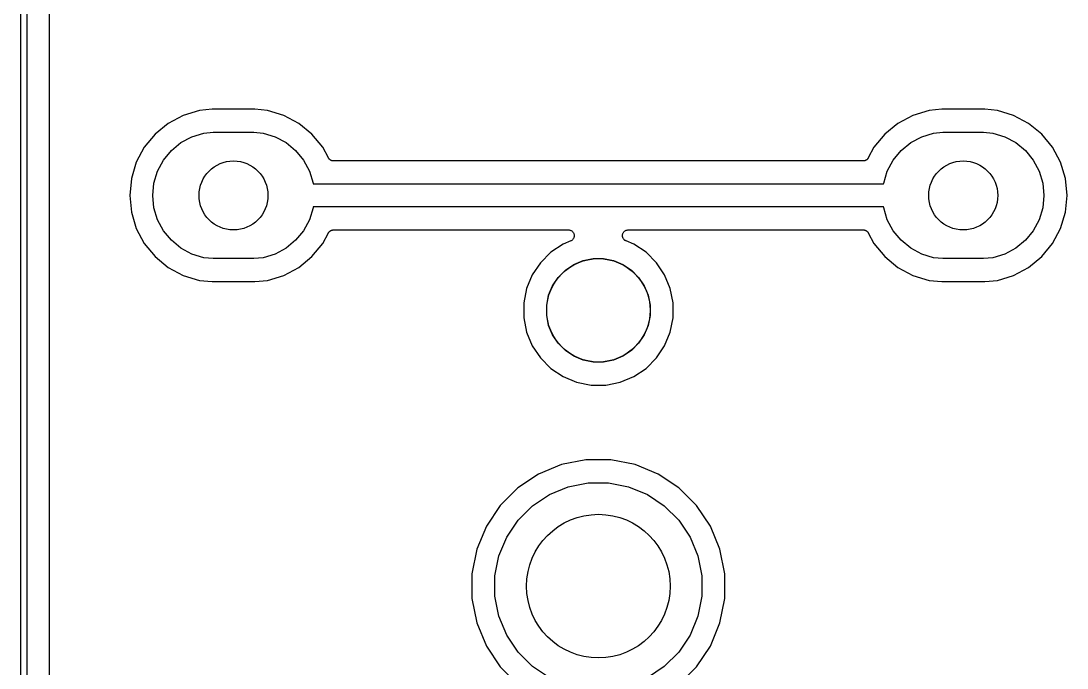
# Model space of a CAD drawing. Extents: x 4.8 to 7.88, y -6.14 to -3.94.
# Drawn here: x 4.801 to 5.518, y -4.822 to -4.378 of the extents above; entities that cross this region are included whole.
import ezdxf

# ---------------------------------------------------------------- set-up
doc = ezdxf.new("R2010")
doc.units = 0
doc.header["$MEASUREMENT"] = 0
doc.layers.add('BLACK', color=7, linetype='CONTINUOUS')

msp = doc.modelspace()

# ---------------------------------------------------------------- linework, layer by layer
at = {"layer": 'BLACK', "linetype": 'CONTINUOUS'}
for p, q in [((4.80118, -5.66919), (4.80118, -3.9371)), ((4.80512, -3.93898), (4.80512, -6.13976)), ((4.82087, -5.90157), (4.82087, -3.95866)), ((4.91233, -4.44321), (4.90207, -4.44869)), ((4.92346, -4.43983), (4.91233, -4.44321)), ((4.93214, -4.43898), (4.92346, -4.43983)), ((4.96156, -4.43898), (4.93214, -4.43898)), ((4.97024, -4.43983), (4.96156, -4.43898)), ((4.98137, -4.44321), (4.97024, -4.43983)), ((4.99163, -4.44869), (4.98137, -4.44321)), ((5.41233, -4.44321), (5.40207, -4.44869)), ((5.42346, -4.43983), (5.41233, -4.44321)), ((5.43214, -4.43898), (5.42346, -4.43983)), ((5.46156, -4.43898), (5.43214, -4.43898)), ((5.47024, -4.43983), (5.46156, -4.43898)), ((5.48137, -4.44321), (5.47024, -4.43983)), ((5.49163, -4.44869), (5.48137, -4.44321)), ((4.90207, -4.44869), (4.89308, -4.45607)), ((5.00062, -4.45607), (4.99163, -4.44869)), ((5.40207, -4.44869), (5.39308, -4.45607)), ((5.50062, -4.45607), (5.49163, -4.44869)), ((4.89308, -4.45607), (4.8857, -4.46506)), ((4.91086, -4.46185), (4.91839, -4.45783)), ((4.91839, -4.45783), (4.92655, -4.45535)), ((4.92655, -4.45535), (4.93291, -4.45472)), ((4.93291, -4.45472), (4.96079, -4.45472)), ((4.96079, -4.45472), (4.96715, -4.45535)), ((4.96715, -4.45535), (4.97531, -4.45783)), ((4.97531, -4.45783), (4.98284, -4.46185)), ((5.008, -4.46506), (5.00062, -4.45607)), ((5.39308, -4.45607), (5.3857, -4.46506)), ((5.41086, -4.46185), (5.41839, -4.45783)), ((5.41839, -4.45783), (5.42655, -4.45535)), ((5.42655, -4.45535), (5.43291, -4.45472)), ((5.43291, -4.45472), (5.46079, -4.45472)), ((5.46079, -4.45472), (5.46715, -4.45535)), ((5.46715, -4.45535), (5.47531, -4.45783)), ((5.47531, -4.45783), (5.48284, -4.46185)), ((5.508, -4.46506), (5.50062, -4.45607)), ((4.8857, -4.46506), (4.88022, -4.47532)), ((4.90427, -4.46726), (4.91086, -4.46185)), ((4.98284, -4.46185), (4.98943, -4.46726)), ((5.01188, -4.47233), (5.008, -4.46506)), ((5.3857, -4.46506), (5.38182, -4.47233)), ((5.40427, -4.46726), (5.41086, -4.46185)), ((5.48284, -4.46185), (5.48943, -4.46726)), ((5.51349, -4.47532), (5.508, -4.46506)), ((4.89886, -4.47385), (4.90427, -4.46726)), ((4.98943, -4.46726), (4.99484, -4.47385)), ((5.01198, -4.47247), (5.01188, -4.47233)), ((5.01206, -4.47263), (5.01198, -4.47247)), ((5.01219, -4.47279), (5.01206, -4.47263)), ((5.01231, -4.47297), (5.01219, -4.47279)), ((5.38147, -4.47284), (5.38135, -4.47301)), ((5.38161, -4.47267), (5.38147, -4.47284)), ((5.38169, -4.47252), (5.38161, -4.47267)), ((5.38179, -4.47238), (5.38169, -4.47252)), ((5.38182, -4.47233), (5.38179, -4.47238)), ((5.39886, -4.47385), (5.40427, -4.46726)), ((5.48943, -4.46726), (5.49484, -4.47385)), ((4.88022, -4.47532), (4.87684, -4.48645)), ((4.89484, -4.48138), (4.89886, -4.47385)), ((4.99484, -4.47385), (4.99887, -4.48138)), ((5.01243, -4.47309), (5.01231, -4.47297)), ((5.01254, -4.47323), (5.01243, -4.47309)), ((5.0127, -4.47336), (5.01254, -4.47323)), ((5.01285, -4.47351), (5.0127, -4.47336)), ((5.013, -4.47361), (5.01285, -4.47351)), ((5.01313, -4.47372), (5.013, -4.47361)), ((5.01332, -4.47382), (5.01313, -4.47372)), ((5.01349, -4.47394), (5.01332, -4.47382)), ((5.01365, -4.47401), (5.01349, -4.47394)), ((5.01381, -4.47409), (5.01365, -4.47401)), ((5.01401, -4.47415), (5.01381, -4.47409)), ((5.0142, -4.47424), (5.01401, -4.47415)), ((5.01437, -4.47427), (5.0142, -4.47424)), ((5.01454, -4.47432), (5.01437, -4.47427)), ((5.01475, -4.47435), (5.01454, -4.47432)), ((5.01495, -4.47439), (5.01475, -4.47435)), ((5.01513, -4.47439), (5.01495, -4.47439)), ((5.0153, -4.47441), (5.01513, -4.47439)), ((5.01536, -4.47441), (5.0153, -4.47441)), ((5.37834, -4.47441), (5.01536, -4.47441)), ((5.37852, -4.47439), (5.37834, -4.47441)), ((5.37869, -4.47439), (5.37852, -4.47439)), ((5.3789, -4.47436), (5.37869, -4.47439)), ((5.37911, -4.47433), (5.3789, -4.47436)), ((5.37928, -4.47428), (5.37911, -4.47433)), ((5.37945, -4.47425), (5.37928, -4.47428)), ((5.37964, -4.47417), (5.37945, -4.47425)), ((5.37984, -4.47411), (5.37964, -4.47417)), ((5.38, -4.47403), (5.37984, -4.47411)), ((5.38016, -4.47397), (5.38, -4.47403)), ((5.38034, -4.47385), (5.38016, -4.47397)), ((5.38052, -4.47375), (5.38034, -4.47385)), ((5.38066, -4.47364), (5.38052, -4.47375)), ((5.3808, -4.47355), (5.38066, -4.47364)), ((5.38096, -4.4734), (5.3808, -4.47355)), ((5.38112, -4.47327), (5.38096, -4.4734)), ((5.38123, -4.47313), (5.38112, -4.47327)), ((5.38135, -4.47301), (5.38123, -4.47313)), ((5.39484, -4.48138), (5.39886, -4.47385)), ((5.49484, -4.47385), (5.49887, -4.48138)), ((5.51686, -4.48645), (5.51349, -4.47532)), ((4.87684, -4.48645), (4.8757, -4.49803)), ((4.89236, -4.48954), (4.89484, -4.48138)), ((4.99887, -4.48138), (5.00134, -4.48954)), ((5.39236, -4.48954), (5.39484, -4.48138)), ((5.49887, -4.48138), (5.50134, -4.48954)), ((5.518, -4.49803), (5.51686, -4.48645)), ((4.89152, -4.49803), (4.89236, -4.48954)), ((5.00134, -4.48954), (5.0014, -4.49016)), ((5.0014, -4.49016), (5.3923, -4.49016)), ((5.3923, -4.49016), (5.39236, -4.48954)), ((5.50134, -4.48954), (5.50218, -4.49803)), ((4.8757, -4.49803), (4.87684, -4.50961)), ((4.89236, -4.50652), (4.89152, -4.49803)), ((5.50218, -4.49803), (5.50134, -4.50652)), ((5.51686, -4.50961), (5.518, -4.49803)), ((4.89484, -4.51468), (4.89236, -4.50652)), ((5.00134, -4.50652), (4.99887, -4.51468)), ((5.0014, -4.50591), (5.00134, -4.50652)), ((5.3923, -4.50591), (5.0014, -4.50591)), ((5.39236, -4.50652), (5.3923, -4.50591)), ((5.39484, -4.51468), (5.39236, -4.50652)), ((5.50134, -4.50652), (5.49887, -4.51468)), ((4.87684, -4.50961), (4.88022, -4.52074)), ((4.89886, -4.52221), (4.89484, -4.51468)), ((4.99887, -4.51468), (4.99484, -4.52221)), ((5.39886, -4.52221), (5.39484, -4.51468)), ((5.49887, -4.51468), (5.49484, -4.52221)), ((5.51349, -4.52074), (5.51686, -4.50961)), ((4.88022, -4.52074), (4.8857, -4.531)), ((4.90427, -4.5288), (4.89886, -4.52221)), ((4.99484, -4.52221), (4.98943, -4.5288)), ((5.01223, -4.52323), (5.01235, -4.52305)), ((5.01235, -4.52305), (5.01247, -4.52293)), ((5.01247, -4.52293), (5.01258, -4.5228)), ((5.01258, -4.5228), (5.01275, -4.52266)), ((5.01275, -4.52266), (5.0129, -4.52252)), ((5.0129, -4.52252), (5.01304, -4.52242)), ((5.01304, -4.52242), (5.01318, -4.52231)), ((5.01318, -4.52231), (5.01336, -4.52221)), ((5.01336, -4.52221), (5.01354, -4.5221)), ((5.01354, -4.5221), (5.0137, -4.52203)), ((5.0137, -4.52203), (5.01386, -4.52195)), ((5.01386, -4.52195), (5.01406, -4.52189)), ((5.01406, -4.52189), (5.01425, -4.52181)), ((5.01425, -4.52181), (5.01442, -4.52178)), ((5.01442, -4.52178), (5.01459, -4.52173)), ((5.01459, -4.52173), (5.0148, -4.52171)), ((5.0148, -4.52171), (5.01501, -4.52167)), ((5.01501, -4.52167), (5.01518, -4.52167)), ((5.01518, -4.52167), (5.01536, -4.52165)), ((5.01536, -4.52165), (5.17638, -4.52165)), ((5.17638, -4.52165), (5.17643, -4.52165)), ((5.17643, -4.52165), (5.17643, -4.52165)), ((5.17643, -4.52165), (5.17643, -4.52165)), ((5.17643, -4.52165), (5.17644, -4.52165)), ((5.17644, -4.52165), (5.17681, -4.5217)), ((5.17681, -4.5217), (5.17719, -4.52174)), ((5.17719, -4.52174), (5.1772, -4.52174)), ((5.1772, -4.52174), (5.1772, -4.52174)), ((5.1772, -4.52174), (5.17757, -4.52186)), ((5.17757, -4.52186), (5.17793, -4.52197)), ((5.17793, -4.52197), (5.17793, -4.52197)), ((5.17793, -4.52197), (5.17793, -4.52197)), ((5.17793, -4.52197), (5.17827, -4.52216)), ((5.17827, -4.52216), (5.1786, -4.52234)), ((5.1786, -4.52234), (5.1786, -4.52234)), ((5.1786, -4.52234), (5.17861, -4.52234)), ((5.17861, -4.52234), (5.1789, -4.52259)), ((5.1789, -4.52259), (5.17919, -4.52283)), ((5.17919, -4.52283), (5.17919, -4.52283)), ((5.17919, -4.52283), (5.17919, -4.52284)), ((5.17919, -4.52284), (5.17943, -4.52312)), ((5.17943, -4.52312), (5.17967, -4.52343)), ((5.21406, -4.52338), (5.2143, -4.52309)), ((5.2143, -4.52309), (5.21454, -4.5228)), ((5.21454, -4.5228), (5.21455, -4.52279)), ((5.21455, -4.52279), (5.21485, -4.52255)), ((5.21455, -4.52279), (5.21455, -4.52279)), ((5.21485, -4.52255), (5.21514, -4.52231)), ((5.21514, -4.52231), (5.21514, -4.52231)), ((5.21514, -4.52231), (5.21515, -4.52231)), ((5.21515, -4.52231), (5.21548, -4.52213)), ((5.21548, -4.52213), (5.21582, -4.52195)), ((5.21582, -4.52195), (5.21618, -4.52184)), ((5.21582, -4.52195), (5.21582, -4.52195)), ((5.21582, -4.52195), (5.21582, -4.52195)), ((5.21618, -4.52184), (5.21655, -4.52173)), ((5.21655, -4.52173), (5.21656, -4.52173)), ((5.21656, -4.52173), (5.21693, -4.52169)), ((5.21656, -4.52173), (5.21656, -4.52173)), ((5.21693, -4.52169), (5.21732, -4.52165)), ((5.21732, -4.52165), (5.37834, -4.52165)), ((5.37834, -4.52165), (5.3784, -4.52165)), ((5.3784, -4.52165), (5.37857, -4.52167)), ((5.37857, -4.52167), (5.37875, -4.52167)), ((5.37875, -4.52167), (5.37895, -4.52172)), ((5.37895, -4.52172), (5.37916, -4.52174)), ((5.37916, -4.52174), (5.37933, -4.52179)), ((5.37933, -4.52179), (5.3795, -4.52183)), ((5.3795, -4.52183), (5.37969, -4.52191)), ((5.37969, -4.52191), (5.37989, -4.52197)), ((5.37989, -4.52197), (5.38005, -4.52206)), ((5.38005, -4.52206), (5.38021, -4.52212)), ((5.38021, -4.52212), (5.38038, -4.52224)), ((5.38038, -4.52224), (5.38057, -4.52234)), ((5.38057, -4.52234), (5.3807, -4.52245)), ((5.3807, -4.52245), (5.38085, -4.52255)), ((5.38085, -4.52255), (5.381, -4.5227)), ((5.381, -4.5227), (5.38116, -4.52284)), ((5.38116, -4.52284), (5.38127, -4.52297)), ((5.38127, -4.52297), (5.38139, -4.5231)), ((5.38139, -4.5231), (5.38151, -4.52327)), ((5.40427, -4.5288), (5.39886, -4.52221)), ((5.49484, -4.52221), (5.48943, -4.5288)), ((5.508, -4.531), (5.51349, -4.52074)), ((4.91086, -4.53421), (4.90427, -4.5288)), ((4.98943, -4.5288), (4.98284, -4.53421)), ((5.008, -4.531), (5.01188, -4.52373)), ((5.01188, -4.52373), (5.01191, -4.52369)), ((5.01191, -4.52369), (5.01201, -4.52354)), ((5.01201, -4.52354), (5.01209, -4.52339)), ((5.01209, -4.52339), (5.01223, -4.52323)), ((5.17789, -4.52923), (5.17261, -4.53142)), ((5.17823, -4.52904), (5.17789, -4.52923)), ((5.17856, -4.52887), (5.17823, -4.52904)), ((5.17857, -4.52887), (5.17856, -4.52887)), ((5.17856, -4.52887), (5.17856, -4.52887)), ((5.17889, -4.5286), (5.17857, -4.52887)), ((5.17916, -4.52838), (5.17889, -4.5286)), ((5.17941, -4.52808), (5.17916, -4.52838)), ((5.17916, -4.52838), (5.17916, -4.52838)), ((5.17916, -4.52838), (5.17916, -4.52838)), ((5.17965, -4.52779), (5.17941, -4.52808)), ((5.17983, -4.52745), (5.17965, -4.52779)), ((5.17965, -4.52779), (5.17965, -4.52779)), ((5.17965, -4.52779), (5.17965, -4.52779)), ((5.17967, -4.52343), (5.17967, -4.52343)), ((5.17967, -4.52343), (5.17968, -4.52343)), ((5.17968, -4.52343), (5.17984, -4.52375)), ((5.18001, -4.52712), (5.17983, -4.52745)), ((5.17984, -4.52375), (5.18003, -4.52411)), ((5.18013, -4.52674), (5.18001, -4.52711)), ((5.18001, -4.52711), (5.18001, -4.52711)), ((5.18001, -4.52711), (5.18001, -4.52712)), ((5.18003, -4.52411), (5.18003, -4.52411)), ((5.18003, -4.52411), (5.18003, -4.52412)), ((5.18003, -4.52412), (5.18013, -4.52445)), ((5.18013, -4.52445), (5.18025, -4.52485)), ((5.18024, -4.52638), (5.18013, -4.52674)), ((5.18028, -4.526), (5.18024, -4.52638)), ((5.18024, -4.52638), (5.18024, -4.52638)), ((5.18024, -4.52638), (5.18024, -4.52638)), ((5.18025, -4.52485), (5.18025, -4.52485)), ((5.18025, -4.52485), (5.18025, -4.52485)), ((5.18025, -4.52485), (5.18028, -4.52521)), ((5.18028, -4.52521), (5.18032, -4.52561)), ((5.18032, -4.52562), (5.18028, -4.526)), ((5.18032, -4.52561), (5.18032, -4.52561)), ((5.18032, -4.52561), (5.18032, -4.52562)), ((5.21338, -4.52556), (5.21342, -4.52519)), ((5.21342, -4.52595), (5.21338, -4.52556)), ((5.21338, -4.52556), (5.21338, -4.52556)), ((5.21338, -4.52556), (5.21338, -4.52556)), ((5.21342, -4.52519), (5.21346, -4.5248)), ((5.21345, -4.52632), (5.21342, -4.52595)), ((5.21345, -4.52633), (5.21345, -4.52632)), ((5.21345, -4.52632), (5.21345, -4.52632)), ((5.21356, -4.5267), (5.21345, -4.52633)), ((5.21346, -4.52479), (5.21358, -4.52443)), ((5.21346, -4.5248), (5.21346, -4.52479)), ((5.21346, -4.5248), (5.21346, -4.5248)), ((5.21367, -4.52706), (5.21356, -4.5267)), ((5.21358, -4.52443), (5.21369, -4.52406)), ((5.21367, -4.52707), (5.21367, -4.52706)), ((5.21367, -4.52706), (5.21367, -4.52706)), ((5.21384, -4.5274), (5.21367, -4.52707)), ((5.21369, -4.52406), (5.21388, -4.52372)), ((5.21369, -4.52406), (5.21369, -4.52406)), ((5.21369, -4.52406), (5.21369, -4.52406)), ((5.21402, -4.52774), (5.21384, -4.5274)), ((5.21388, -4.52372), (5.21405, -4.52339)), ((5.21402, -4.52775), (5.21402, -4.52774)), ((5.21402, -4.52774), (5.21402, -4.52774)), ((5.21426, -4.52803), (5.21402, -4.52775)), ((5.21405, -4.52339), (5.21406, -4.52339)), ((5.21406, -4.52339), (5.21406, -4.52338)), ((5.2145, -4.52834), (5.21426, -4.52803)), ((5.21451, -4.52835), (5.2145, -4.52834)), ((5.2145, -4.52834), (5.2145, -4.52834)), ((5.21479, -4.52858), (5.21451, -4.52835)), ((5.21509, -4.52884), (5.21479, -4.52858)), ((5.21542, -4.52902), (5.21509, -4.52884)), ((5.21509, -4.52884), (5.21509, -4.52884)), ((5.21509, -4.52884), (5.21509, -4.52884)), ((5.21576, -4.52921), (5.21542, -4.52902)), ((5.21577, -4.52921), (5.21576, -4.52921)), ((5.21581, -4.52923), (5.21577, -4.52921)), ((5.21577, -4.52921), (5.21577, -4.52921)), ((5.21577, -4.52921), (5.21577, -4.52921)), ((5.22109, -4.53142), (5.21581, -4.52923)), ((5.38151, -4.52327), (5.38164, -4.52343)), ((5.38164, -4.52343), (5.38172, -4.52359)), ((5.38172, -4.52359), (5.38182, -4.52373)), ((5.38182, -4.52373), (5.3857, -4.531)), ((5.41086, -4.53421), (5.40427, -4.5288)), ((5.48943, -4.5288), (5.48284, -4.53421)), ((4.8857, -4.531), (4.89308, -4.53999)), ((4.91839, -4.53824), (4.91086, -4.53421)), ((4.98284, -4.53421), (4.97531, -4.53824)), ((5.00062, -4.53999), (5.008, -4.531)), ((5.16422, -4.53702), (5.1571, -4.54415)), ((5.17261, -4.53142), (5.16422, -4.53702)), ((5.22948, -4.53702), (5.22109, -4.53142)), ((5.23661, -4.54415), (5.22948, -4.53702)), ((5.3857, -4.531), (5.39308, -4.53999)), ((5.41839, -4.53824), (5.41086, -4.53421)), ((5.48284, -4.53421), (5.47531, -4.53824)), ((5.50062, -4.53999), (5.508, -4.531)), ((4.89308, -4.53999), (4.90207, -4.54737)), ((4.92655, -4.54071), (4.91839, -4.53824)), ((4.93291, -4.54134), (4.92655, -4.54071)), ((4.96079, -4.54134), (4.93291, -4.54134)), ((4.96715, -4.54071), (4.96079, -4.54134)), ((4.97531, -4.53824), (4.96715, -4.54071)), ((4.99163, -4.54737), (5.00062, -4.53999)), ((5.1571, -4.54415), (5.15149, -4.55253)), ((5.18007, -4.54537), (5.18651, -4.5427)), ((5.18651, -4.5427), (5.19336, -4.54134)), ((5.19336, -4.54134), (5.20034, -4.54134)), ((5.20034, -4.54134), (5.20719, -4.5427)), ((5.20719, -4.5427), (5.21363, -4.54537)), ((5.24221, -4.55253), (5.23661, -4.54415)), ((5.39308, -4.53999), (5.40207, -4.54737)), ((5.42655, -4.54071), (5.41839, -4.53824)), ((5.43291, -4.54134), (5.42655, -4.54071)), ((5.46079, -4.54134), (5.43291, -4.54134)), ((5.46715, -4.54071), (5.46079, -4.54134)), ((5.47531, -4.53824), (5.46715, -4.54071)), ((5.49163, -4.54737), (5.50062, -4.53999)), ((4.90207, -4.54737), (4.91233, -4.55286)), ((4.98137, -4.55286), (4.99163, -4.54737)), ((5.16933, -4.55418), (5.17426, -4.54925)), ((5.17426, -4.54925), (5.18007, -4.54537)), ((5.21363, -4.54537), (5.21944, -4.54925)), ((5.21944, -4.54925), (5.22437, -4.55418)), ((5.40207, -4.54737), (5.41233, -4.55286)), ((5.48137, -4.55286), (5.49163, -4.54737)), ((4.91233, -4.55286), (4.92346, -4.55623)), ((4.92346, -4.55623), (4.93214, -4.55709)), ((4.93214, -4.55709), (4.96156, -4.55709)), ((4.96156, -4.55709), (4.97024, -4.55623)), ((4.97024, -4.55623), (4.98137, -4.55286)), ((5.15149, -4.55253), (5.14764, -4.56184)), ((5.16545, -4.55999), (5.16933, -4.55418)), ((5.22437, -4.55418), (5.22825, -4.55999)), ((5.24606, -4.56184), (5.24221, -4.55253)), ((5.41233, -4.55286), (5.42346, -4.55623)), ((5.42346, -4.55623), (5.43214, -4.55709)), ((5.43214, -4.55709), (5.46156, -4.55709)), ((5.46156, -4.55709), (5.47024, -4.55623)), ((5.47024, -4.55623), (5.48137, -4.55286)), ((5.14764, -4.56184), (5.14567, -4.57173)), ((5.16278, -4.56644), (5.16545, -4.55999)), ((5.22825, -4.55999), (5.23092, -4.56644)), ((5.24803, -4.57173), (5.24606, -4.56184)), ((5.14567, -4.57173), (5.14567, -4.58181)), ((5.16142, -4.57328), (5.16278, -4.56644)), ((5.16142, -4.58026), (5.16142, -4.57328)), ((5.23092, -4.56644), (5.23228, -4.57328)), ((5.23228, -4.57328), (5.23228, -4.58026)), ((5.24803, -4.58181), (5.24803, -4.57173)), ((5.16278, -4.58711), (5.16142, -4.58026)), ((5.23228, -4.58026), (5.23092, -4.58711)), ((5.14567, -4.58181), (5.14764, -4.5917)), ((5.16545, -4.59356), (5.16278, -4.58711)), ((5.23092, -4.58711), (5.22825, -4.59356)), ((5.24606, -4.5917), (5.24803, -4.58181)), ((5.14764, -4.5917), (5.15149, -4.60102)), ((5.16933, -4.59936), (5.16545, -4.59356)), ((5.22825, -4.59356), (5.22437, -4.59936)), ((5.24221, -4.60102), (5.24606, -4.5917)), ((5.15149, -4.60102), (5.1571, -4.6094)), ((5.17426, -4.60429), (5.16933, -4.59936)), ((5.22437, -4.59936), (5.21944, -4.60429)), ((5.23661, -4.6094), (5.24221, -4.60102)), ((5.18007, -4.60817), (5.17426, -4.60429)), ((5.18651, -4.61084), (5.18007, -4.60817)), ((5.21363, -4.60817), (5.20719, -4.61084)), ((5.21944, -4.60429), (5.21363, -4.60817)), ((5.1571, -4.6094), (5.16422, -4.61653)), ((5.19336, -4.6122), (5.18651, -4.61084)), ((5.20034, -4.6122), (5.19336, -4.6122)), ((5.20719, -4.61084), (5.20034, -4.6122)), ((5.22948, -4.61653), (5.23661, -4.6094)), ((5.16422, -4.61653), (5.17261, -4.62213)), ((5.17261, -4.62213), (5.18192, -4.62599)), ((5.21178, -4.62599), (5.22109, -4.62213)), ((5.22109, -4.62213), (5.22948, -4.61653)), ((5.18192, -4.62599), (5.19181, -4.62795)), ((5.19181, -4.62795), (5.20189, -4.62795)), ((5.20189, -4.62795), (5.21178, -4.62599)), ((5.18832, -4.67913), (5.17159, -4.68246)), ((5.20538, -4.67913), (5.18832, -4.67913)), ((5.22211, -4.68246), (5.20538, -4.67913)), ((5.17159, -4.68246), (5.15582, -4.68899)), ((5.23788, -4.68899), (5.22211, -4.68246)), ((5.15582, -4.68899), (5.14164, -4.69847)), ((5.17618, -4.69761), (5.18987, -4.69488)), ((5.18987, -4.69488), (5.20383, -4.69488)), ((5.20383, -4.69488), (5.21752, -4.69761)), ((5.25206, -4.69847), (5.23788, -4.68899)), ((5.14164, -4.69847), (5.12957, -4.71053)), ((5.16328, -4.70295), (5.17618, -4.69761)), ((5.21752, -4.69761), (5.23042, -4.70295)), ((5.26413, -4.71053), (5.25206, -4.69847)), ((5.15168, -4.7107), (5.16328, -4.70295)), ((5.23042, -4.70295), (5.24202, -4.7107)), ((5.12957, -4.71053), (5.12009, -4.72472)), ((5.14181, -4.72057), (5.15168, -4.7107)), ((5.24202, -4.7107), (5.2519, -4.72057)), ((5.27361, -4.72472), (5.26413, -4.71053)), ((5.13405, -4.73218), (5.14181, -4.72057)), ((5.2519, -4.72057), (5.25965, -4.73218)), ((5.12009, -4.72472), (5.11356, -4.74048)), ((5.28014, -4.74048), (5.27361, -4.72472)), ((5.12871, -4.74508), (5.13405, -4.73218)), ((5.25965, -4.73218), (5.26499, -4.74508)), ((5.11356, -4.74048), (5.11024, -4.75722)), ((5.12598, -4.75877), (5.12871, -4.74508)), ((5.26499, -4.74508), (5.26772, -4.75877)), ((5.28346, -4.75722), (5.28014, -4.74048)), ((5.11024, -4.75722), (5.11024, -4.77428)), ((5.12598, -4.77273), (5.12598, -4.75877)), ((5.26772, -4.75877), (5.26772, -4.77273)), ((5.28346, -4.77428), (5.28346, -4.75722)), ((5.12871, -4.78642), (5.12598, -4.77273)), ((5.26772, -4.77273), (5.26499, -4.78642)), ((5.11024, -4.77428), (5.11356, -4.79101)), ((5.28014, -4.79101), (5.28346, -4.77428)), ((5.13405, -4.79932), (5.12871, -4.78642)), ((5.26499, -4.78642), (5.25965, -4.79932)), ((5.11356, -4.79101), (5.12009, -4.80678)), ((5.27361, -4.80678), (5.28014, -4.79101)), ((5.14181, -4.81092), (5.13405, -4.79932)), ((5.25965, -4.79932), (5.2519, -4.81092)), ((5.12009, -4.80678), (5.12957, -4.82096)), ((5.26413, -4.82096), (5.27361, -4.80678)), ((5.15168, -4.82079), (5.14181, -4.81092)), ((5.2519, -4.81092), (5.24202, -4.82079)), ((5.12957, -4.82096), (5.14164, -4.83303)), ((5.16328, -4.82855), (5.15168, -4.82079)), ((5.24202, -4.82079), (5.23042, -4.82855)), ((5.25206, -4.83303), (5.26413, -4.82096))]:
    msp.add_line(p, q, dxfattribs=at)
at = {"layer": 'BLACK'}
for centre, radius in [((4.94685, -4.49803), 0.02362), ((4.94685, -4.49803), 0.02362), ((5.44685, -4.49803), 0.02362), ((5.44685, -4.49803), 0.02362), ((5.19685, -4.57677), 0.03543), ((5.19685, -4.57677), 0.03543), ((5.19685, -4.76575), 0.04921), ((5.19685, -4.76575), 0.04921)]:
    msp.add_circle(centre, radius, dxfattribs=at)

doc.saveas('drawing.dxf')
